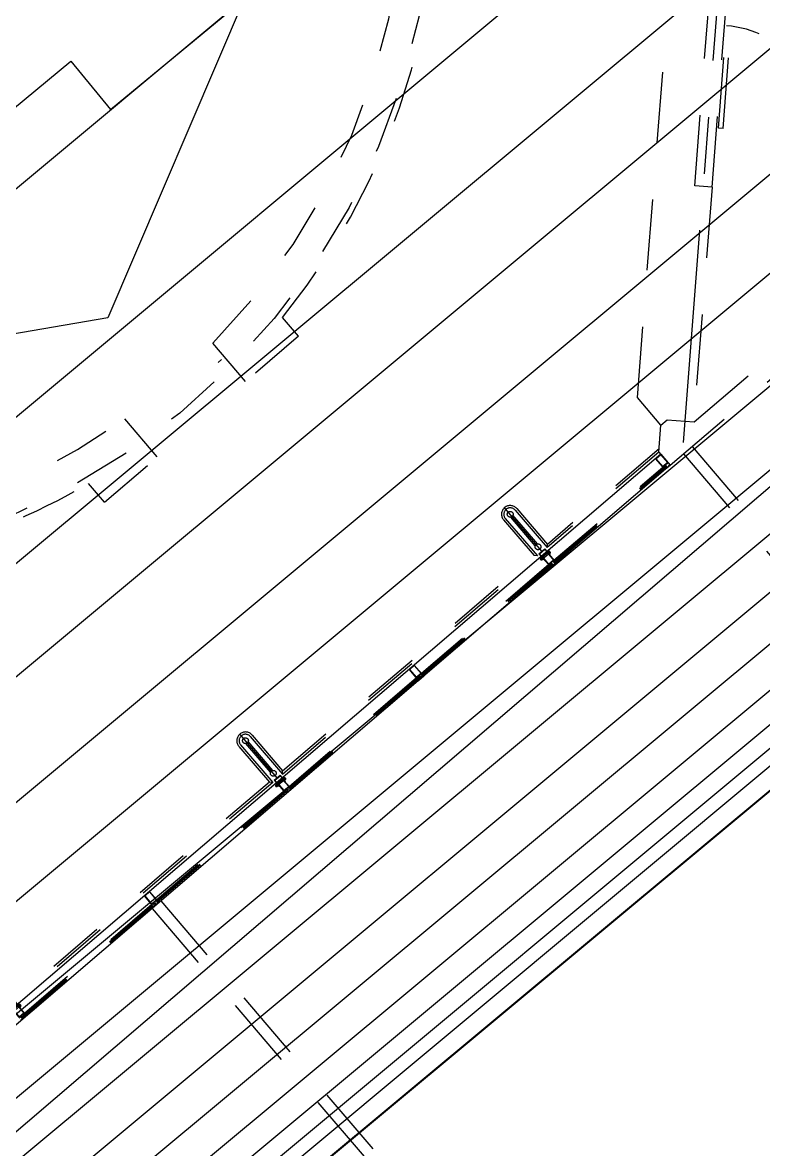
# Model space of a CAD drawing. Extents: x 268 to 383, y 668 to 793.
# Drawn here: x 366.546 to 367.852, y 771.971 to 773.957 of the extents above; entities that cross this region are included whole.
import ezdxf

# ---------------------------------------------------------------- set-up
doc = ezdxf.new("R2010")
doc.units = 0
doc.header["$LTSCALE"] = 0.5
doc.header["$MEASUREMENT"] = 0
for name, pattern in [('CENTER2', [1.125, 0.75, -0.125, 0.125, -0.125]), ('DASHED2', [0.375, 0.25, -0.125]), ('HIDDEN', [0.375, 0.25, -0.125])]:
    doc.linetypes.add(name, pattern=pattern)
for name, color, linetype in [('2', 1, 'CONTINUOUS'), ('6', 7, 'CONTINUOUS'), ('9', 1, 'DASHED2'), ('EJES', 6, 'CENTER2'), ('paredes', 1, 'CONTINUOUS'), ('PROYECCIONES', 6, 'HIDDEN'), ('texturas', 6, 'CONTINUOUS'), ('tuberia_alumbrado', 3, 'DASHED2'), ('ventanas', 1, 'CONTINUOUS'), ('vidrio', 6, 'CONTINUOUS')]:
    doc.layers.add(name, color=color, linetype=linetype)

# ---------------------------------------------------------------- blocks, each defined once
blk = doc.blocks.new('apoymuro-cortina')
at = {"layer": 'vidrio', "color": 1, "linetype": 'Continuous'}
for p, q in [((0, 0), (-0.0989, 0)), ((0, -0.0574), (0, 0)), ((-0.125, -0.0006), (-0.125, -0.0568)), ((-0.1193, 0), (-0.1244, 0)), ((-0.1244, -0.0574), (-0.1193, -0.0574)), ((-0.122, -0.0096), (-0.122, -0.0032)), ((-0.122, -0.032), (-0.122, -0.0134)), ((-0.0962, -0.032), (-0.122, -0.032)), ((-0.122, -0.0348), (-0.0962, -0.0348)), ((-0.122, -0.044), (-0.122, -0.0348)), ((-0.122, -0.0542), (-0.122, -0.0478)), ((-0.1213, -0.0026), (-0.1199, -0.0026)), ((-0.1199, -0.0102), (-0.1213, -0.0102)), ((-0.1213, -0.0128), (-0.1193, -0.0128)), ((-0.1193, -0.0447), (-0.1213, -0.0447)), ((-0.1213, -0.0472), (-0.1199, -0.0472)), ((-0.1199, -0.0549), (-0.1213, -0.0549)), ((-0.1199, -0.0026), (-0.1199, -0.0038)), ((-0.1199, -0.0089), (-0.1199, -0.0102)), ((-0.1199, -0.0472), (-0.1199, -0.0485)), ((-0.1199, -0.0536), (-0.1199, -0.0549)), ((-0.1186, -0.0038), (-0.1186, -0.0006)), ((-0.1186, -0.0121), (-0.1186, -0.0089)), ((-0.1186, -0.0485), (-0.1186, -0.0453)), ((-0.1186, -0.0568), (-0.1186, -0.0536)), ((-0.0995, -0.0006), (-0.0995, -0.0038)), ((-0.0995, -0.0089), (-0.0995, -0.0121)), ((-0.0995, -0.0453), (-0.0995, -0.0485)), ((-0.0995, -0.0536), (-0.0995, -0.0568)), ((-0.0989, -0.0128), (-0.0968, -0.0128)), ((-0.0968, -0.0447), (-0.0989, -0.0447)), ((-0.0989, -0.0574), (-0.0938, -0.0574)), ((-0.0982, -0.0026), (-0.0968, -0.0026)), ((-0.0982, -0.0038), (-0.0982, -0.0026)), ((-0.0982, -0.0102), (-0.0982, -0.0089)), ((-0.0968, -0.0102), (-0.0982, -0.0102)), ((-0.0982, -0.0472), (-0.0968, -0.0472)), ((-0.0982, -0.0485), (-0.0982, -0.0472)), ((-0.0982, -0.0549), (-0.0982, -0.0536)), ((-0.0968, -0.0549), (-0.0982, -0.0549)), ((-0.0962, -0.0032), (-0.0962, -0.0096)), ((-0.0962, -0.0134), (-0.0962, -0.032)), ((-0.0962, -0.0348), (-0.0962, -0.044)), ((-0.0962, -0.0478), (-0.0962, -0.0542)), ((-0.0938, -0.0574), (0, -0.0574)), ((-0.0931, -0.0033), (-0.0931, -0.0541)), ((-0.0036, -0.0028), (-0.0926, -0.0028)), ((-0.0926, -0.0546), (-0.0036, -0.0546)), ((-0.0031, -0.0541), (-0.0031, -0.0033))]:
    blk.add_line(p, q, dxfattribs=at)
at = {"layer": 'vidrio', "linetype": 'Continuous'}
for p, q in [((-0.0397, 0.0015), (-0.0397, 0.0051)), ((-0.0397, 0.0051), (0.0307, 0.0051)), ((0.0272, 0.0015), (-0.0397, 0.0015)), ((-0.0318, 0.0056), (-0.0318, 0.0075)), ((-0.0318, 0.0075), (-0.0055, 0.0075)), ((-0.0055, 0.0056), (-0.0318, 0.0056)), ((-0.0087, 0.0103), (-0.0287, 0.0103)), ((-0.0287, 0.0103), (-0.0287, 0.0078)), ((-0.0287, 0.0078), (-0.0087, 0.0078)), ((-0.0283, 0.0111), (-0.0283, 0.0201)), ((-0.026, 0.0207), (-0.0113, 0.0207)), ((-0.0113, 0.0105), (-0.026, 0.0105)), ((-0.0237, 0.0201), (-0.0237, 0.0111)), ((-0.0145, 0.0208), (-0.0228, 0.0208)), ((-0.0137, 0.0111), (-0.0137, 0.0201)), ((-0.009, 0.0201), (-0.009, 0.0111)), ((-0.0087, 0.0078), (-0.0087, 0.0103)), ((-0.0055, 0.0075), (-0.0055, 0.0056)), ((0.0272, -0.0589), (0.0272, 0.0015)), ((0.0307, -0.0625), (0.0307, 0.0051)), ((-0.1052, -0.0438), (-0.1133, -0.0438)), ((-0.0397, -0.0589), (0.0272, -0.0589)), ((-0.0397, -0.0625), (-0.0397, -0.0589)), ((0.0307, -0.0625), (-0.0397, -0.0625)), ((-0.0318, -0.0631), (-0.0318, -0.065)), ((-0.0055, -0.0631), (-0.0318, -0.0631)), ((-0.0318, -0.065), (-0.0055, -0.065)), ((-0.0287, -0.0677), (-0.0287, -0.0652)), ((-0.0287, -0.0652), (-0.0087, -0.0652)), ((-0.0087, -0.0677), (-0.0287, -0.0677)), ((-0.0283, -0.0686), (-0.0283, -0.0775)), ((-0.0113, -0.068), (-0.026, -0.068)), ((-0.026, -0.0782), (-0.0113, -0.0782)), ((-0.0127, -0.0055), (-0.0248, -0.0055)), ((-0.0248, -0.0055), (-0.0248, -0.0516)), ((-0.0248, -0.0516), (-0.0127, -0.0516)), ((-0.0247, -0.083), (-0.0247, -0.0782)), ((-0.0127, -0.0792), (-0.0247, -0.0792)), ((-0.0127, -0.0811), (-0.0247, -0.0811)), ((-0.0247, -0.083), (-0.0237, -0.0839)), ((-0.0127, -0.083), (-0.0247, -0.083)), ((-0.0237, -0.0775), (-0.0237, -0.0686)), ((-0.0136, -0.0839), (-0.0237, -0.0839)), ((-0.0145, -0.0783), (-0.0228, -0.0783)), ((-0.0145, -0.0802), (-0.0228, -0.0802)), ((-0.0145, -0.0821), (-0.0228, -0.0821)), ((-0.0187, -0.0838), (-0.0187, -0.0839)), ((-0.0137, -0.0686), (-0.0137, -0.0775)), ((-0.0127, -0.083), (-0.0136, -0.0839)), ((-0.0127, -0.0516), (-0.0127, -0.0055)), ((-0.0127, -0.083), (-0.0127, -0.0782)), ((-0.009, -0.0775), (-0.009, -0.0686)), ((-0.0087, -0.0652), (-0.0087, -0.0677)), ((-0.0055, -0.065), (-0.0055, -0.0631))]:
    blk.add_line(p, q, dxfattribs=at)
at = {"layer": 'vidrio', "color": 1, "linetype": 'Continuous', "extrusion": (0, 0, -1)}
for centre, major_axis, start_param, end_param in [((-0.0989, -0.0006), (0.000451, -0.000451), 2.356194, 3.926991), ((-0.1244, -0.0006), (0.000451, -0.000451), 2.356194, 3.926991), ((-0.1244, -0.0568), (0.000451, 0.000451), 2.356194, 3.926991), ((-0.1213, -0.0032), (0.000451, -0.000451), 2.356194, 3.926991), ((-0.1213, -0.0096), (0.000451, 0.000451), 2.356194, 3.926991), ((-0.1213, -0.0134), (0.000451, -0.000451), 2.356194, 3.926991), ((-0.1213, -0.044), (0.000451, 0.000451), 2.356194, 3.926991), ((-0.1213, -0.0478), (0.000451, -0.000451), 2.356194, 3.926991), ((-0.1213, -0.0542), (0.000451, 0.000451), 2.356194, 3.926991), ((-0.1193, -0.0038), (0.000451, 0.000451), 2.356194, 3.926991), ((-0.1193, -0.0089), (0.000451, -0.000451), 2.356194, 3.926991), ((-0.1193, -0.0485), (0.000451, 0.000451), 2.356194, 3.926991), ((-0.1193, -0.0536), (0.000451, -0.000451), 2.356194, 3.926991), ((-0.1193, -0.0006), (0.000451, -0.000451), 3.926991, 5.497787), ((-0.1193, -0.0038), (0.000451, -0.000451), -0.785398, 0.785398), ((-0.1193, -0.0089), (0.000451, -0.000451), 3.926991, 5.497787), ((-0.1193, -0.0121), (0.000451, -0.000451), -0.785398, 0.785398), ((-0.1193, -0.0453), (0.000451, -0.000451), 3.926991, 5.497787), ((-0.1193, -0.0485), (0.000451, -0.000451), -0.785398, 0.785398), ((-0.1193, -0.0536), (0.000451, -0.000451), 3.926991, 5.497787), ((-0.1193, -0.0568), (0.000451, -0.000451), -0.785398, 0.785398), ((-0.0989, -0.0038), (0.000451, 0.000451), 2.356194, 3.926991), ((-0.0989, -0.0089), (0.000451, -0.000451), 2.356194, 3.926991), ((-0.0989, -0.0121), (0.000451, 0.000451), 2.356194, 3.926991), ((-0.0989, -0.0453), (0.000451, -0.000451), 2.356194, 3.926991), ((-0.0989, -0.0485), (0.000451, 0.000451), 2.356194, 3.926991), ((-0.0989, -0.0536), (0.000451, -0.000451), 2.356194, 3.926991), ((-0.0989, -0.0568), (0.000451, 0.000451), 2.356194, 3.926991), ((-0.0989, -0.0038), (0.000451, -0.000451), -0.785398, 0.785398), ((-0.0989, -0.0089), (0.000451, -0.000451), 3.926991, 5.497787), ((-0.0989, -0.0485), (0.000451, -0.000451), -0.785398, 0.785398), ((-0.0989, -0.0536), (0.000451, -0.000451), 3.926991, 5.497787), ((-0.0968, -0.0032), (0.000451, 0.000451), 5.497787, 7.068583), ((-0.0968, -0.0096), (0.000451, -0.000451), -0.785398, 0.785398), ((-0.0968, -0.0134), (0.000451, -0.000451), 3.926991, 5.497787), ((-0.0968, -0.044), (0.000451, -0.000451), -0.785398, 0.785398), ((-0.0968, -0.0478), (0.000451, 0.000451), 5.497787, 7.068583), ((-0.0926, -0.0033), (0.000361, 0.000361), 3.926991, 5.497787), ((-0.0926, -0.0541), (0.000361, 0.000361), 2.356194, 3.926991)]:
    blk.add_ellipse(centre, major_axis=major_axis, ratio=1, start_param=start_param, end_param=end_param, dxfattribs=at)
at = {"layer": 'vidrio', "linetype": 'Continuous', "extrusion": (0, 0, -1)}
for centre, major_axis, start_param, end_param in [((-0.026, 0.0161), (0.00325, -0.00325), 3.399063, 4.454918), ((-0.026, 0.0151), (0.00325, -0.00325), 0.257471, 1.313326), ((-0.0187, 0.0004), (0.0144, -0.0144), 3.678281, 4.175701), ((-0.0187, 0.0309), (0.0144, 0.0144), 2.107484, 2.604904), ((-0.0113, 0.0161), (0.00325, -0.00325), 3.399063, 4.454918), ((-0.0113, 0.0151), (0.00325, -0.00325), 0.257471, 1.313326), ((-0.026, -0.0726), (0.00325, 0.00325), 4.96986, 6.025715), ((-0.026, -0.0736), (0.00325, 0.00325), 1.828267, 2.884122), ((-0.0187, -0.0883), (0.0144, 0.0144), 5.249077, 5.746497), ((-0.0187, -0.0578), (0.0144, -0.0144), 0.536688, 1.034108), ((-0.0113, -0.0726), (0.00325, 0.00325), 4.96986, 6.025715), ((-0.0113, -0.0736), (0.00325, 0.00325), 1.828267, 2.884122)]:
    blk.add_ellipse(centre, major_axis=major_axis, ratio=1, start_param=start_param, end_param=end_param, dxfattribs=at)
at = {"layer": 'vidrio', "color": 5, "linetype": 'Continuous', "extrusion": (0, 0, -1)}
for centre, major_axis, start_param, end_param in [((-0.0036, -0.0033), (0.000361, -0.000361), 3.926991, 5.497787), ((-0.0036, -0.0541), (0.000361, 0.000361), 0.785398, 2.356194)]:
    blk.add_ellipse(centre, major_axis=major_axis, ratio=1, start_param=start_param, end_param=end_param, dxfattribs=at)

msp = doc.modelspace()

# ---------------------------------------------------------------- linework, layer by layer
at = {"layer": '2', "ltscale": 2}
for p, q in [((368.2239, 775.0709, -249.9372), (364.8245, 772.2398, -249.9372)), ((368.427, 774.8379, -249.9372), (365.0275, 772.0068, -249.9372)), ((368.5385, 774.6724, -249.9372), (365.1391, 771.8414, -249.9372)), ((368.6557, 774.5706, -249.9372), (365.2563, 771.7396, -249.9372)), ((368.7765, 774.45, -249.9372), (365.377, 771.619, -249.9372)), ((368.8542, 774.3402, -249.9372), (365.4548, 771.5092, -249.9372)), ((368.9593, 774.2292, -249.9372), (365.5599, 771.3981, -249.9372)), ((369.0304, 774.1407, -249.9372), (365.631, 771.3096, -249.9372)), ((369.0844, 774.0728, -249.9372), (365.6849, 771.2418, -249.9372)), ((369.1321, 774.0095, -249.9372), (365.7327, 771.1785, -249.9372)), ((369.1744, 773.9541, -249.9372), (365.7749, 771.123, -249.9372)), ((369.2144, 773.9059, -249.9372), (365.8149, 771.0748, -249.9372)), ((369.2506, 773.8755, -249.9372), (365.8511, 771.0445, -249.9372)), ((369.2583, 773.8398, -249.9372), (365.8588, 771.0087, -249.9372)), ((369.2844, 773.8304, -249.9372), (365.885, 770.9994, -249.9372)), ((369.3082, 773.8066, -249.9372), (365.9049, 770.9724, -249.9372))]:
    msp.add_line(p, q, dxfattribs=at)
at = {"layer": '6', "ltscale": 2}
msp.add_line((369.3044, 773.8044, -249.9372), (365.9046, 770.9736, -249.9372), dxfattribs=at)
at = {"layer": '6'}
msp.add_lwpolyline([(366.1417, 773.3415), (366.351, 773.5144), (366.2807, 773.5994), (366.6307, 773.8887), (366.7009, 773.8037), (366.9364, 773.9983), (366.6961, 773.4365), (366.1417, 773.3415)], dxfattribs=at)
at = {"layer": '9'}
for p, q in [((367.6293, 773.2961, -249.9372), (367.7243, 774.5114, -249.9372)), ((367.7303, 773.669, -249.9372), (367.7957, 774.5058, -249.9372)), ((367.7609, 773.6666, -249.9372), (367.8263, 774.5035, -249.9372)), ((367.7721, 773.7705, -249.9372), (367.7862, 773.951, -249.9372)), ((367.7803, 773.7698, -249.9372), (367.7944, 773.9504, -249.9372)), ((367.7803, 773.7698, -249.9372), (367.7721, 773.7705, -249.9372)), ((367.7609, 773.6666, -249.9372), (367.7286, 773.2533, -249.9372)), ((367.7609, 773.6666, -249.9372), (367.7303, 773.669, -249.9372)), ((367.7293, 773.2532, -249.9372), (368.0853, 773.5576, -249.9372)), ((367.687, 773.1767, -249.9372), (368.1149, 773.5425, -249.9372))]:
    msp.add_line(p, q, dxfattribs=at)
at = {"layer": '9', "ltscale": 0.8}
for p, q in [((367.0321, 773.4042, -249.9372), (367.004, 773.437, -249.9372)), ((367.0321, 773.4042, -249.9372), (366.9388, 773.3244, -249.9372)), ((366.9388, 773.3244, -249.9372), (366.8813, 773.3916, -249.9372)), ((366.8966, 773.363, -249.9372), (366.8903, 773.3577, -249.9372)), ((366.8966, 773.363, -249.9372), (366.8903, 773.3577, -249.9372)), ((367.6708, 773.2475, -249.9372), (367.6293, 773.2961, -249.9372)), ((366.7833, 773.1914, -249.9372), (366.7258, 773.2587, -249.9372)), ((367.6671, 773.2, -249.9372), (367.6708, 773.2475, -249.9372)), ((367.6708, 773.2475, -249.9372), (367.6818, 773.2569, -249.9372)), ((367.6818, 773.2569, -249.9372), (367.7293, 773.2532, -249.9372)), ((367.6675, 773.2058, -249.9372), (367.4707, 773.0375, -249.9372)), ((366.69, 773.1117, -249.9372), (366.7833, 773.1914, -249.9372)), ((367.6671, 773.2, -249.9372), (367.4702, 773.0317, -249.9372)), ((367.6615, 773.1885, -249.9372), (367.6704, 773.1962, -249.9372)), ((367.674, 773.1739, -249.9372), (367.6615, 773.1885, -249.9372)), ((367.6624, 773.1885, -249.9372), (367.6703, 773.1952, -249.9372)), ((367.6742, 773.1745, -249.9372), (367.6624, 773.1883, -249.9372)), ((367.6671, 773.2, -249.9372), (367.687, 773.1767, -249.9372)), ((367.6671, 773.2, -249.9372), (367.687, 773.1767, -249.9372)), ((367.6704, 773.1962, -249.9372), (367.6836, 773.1808, -249.9372)), ((367.6705, 773.1952, -249.9372), (367.6823, 773.1814, -249.9372)), ((367.4813, 773.0062, -249.9372), (367.6776, 773.174, -249.9372)), ((367.4819, 773.0055, -249.9372), (367.6781, 773.1733, -249.9372)), ((367.4822, 773.0094, -249.9372), (367.6743, 773.1735, -249.9372)), ((367.4824, 773.0049, -249.9372), (367.6787, 773.1727, -249.9372)), ((367.6746, 773.1731, -249.9372), (367.674, 773.1739, -249.9372)), ((367.6823, 773.1812, -249.9372), (367.6744, 773.1745, -249.9372)), ((367.6758, 773.1748, -249.9372), (367.6748, 773.174, -249.9372)), ((367.6748, 773.1738, -249.9372), (367.6749, 773.1736, -249.9372)), ((367.6753, 773.1736, -249.9372), (367.6748, 773.1731, -249.9372)), ((367.6749, 773.1736, -249.9372), (367.6751, 773.1738, -249.9372)), ((367.6759, 773.1744, -249.9372), (367.6761, 773.1746, -249.9372)), ((367.6761, 773.1746, -249.9372), (367.676, 773.1748, -249.9372)), ((367.6766, 773.1747, -249.9372), (367.6761, 773.1742, -249.9372)), ((367.6763, 773.1752, -249.9372), (367.6766, 773.1748, -249.9372)), ((367.6778, 773.1766, -249.9372), (367.6764, 773.1753, -249.9372)), ((367.678, 773.1692, -249.9372), (367.6773, 773.17, -249.9372)), ((367.6774, 773.1702, -249.9372), (367.6779, 773.1706, -249.9372)), ((367.6776, 773.174, -249.9372), (367.6787, 773.1727, -249.9372)), ((367.6812, 773.1726, -249.9372), (367.6778, 773.1766, -249.9372)), ((367.678, 773.1704, -249.9372), (367.6778, 773.1702, -249.9372)), ((367.6778, 773.1702, -249.9372), (367.678, 773.17, -249.9372)), ((367.6811, 773.1794, -249.9372), (367.6782, 773.1769, -249.9372)), ((367.6782, 773.1769, -249.9372), (367.6817, 773.1729, -249.9372)), ((367.6869, 773.1766, -249.9372), (367.6782, 773.1692, -249.9372)), ((367.6782, 773.17, -249.9372), (367.6792, 773.1708, -249.9372)), ((367.6787, 773.1713, -249.9372), (367.6791, 773.1717, -249.9372)), ((367.679, 773.1712, -249.9372), (367.6788, 773.1711, -249.9372)), ((367.6792, 773.171, -249.9372), (367.679, 773.1712, -249.9372)), ((367.6793, 773.1717, -249.9372), (367.6796, 773.1714, -249.9372)), ((367.6798, 773.1713, -249.9372), (367.6812, 773.1726, -249.9372)), ((367.6816, 773.1791, -249.9372), (367.6813, 773.1794, -249.9372)), ((367.6827, 773.1808, -249.9372), (367.6817, 773.1799, -249.9372)), ((367.6817, 773.1797, -249.9372), (367.6819, 773.1795, -249.9372)), ((367.6817, 773.1729, -249.9372), (367.6846, 773.1754, -249.9372)), ((367.6823, 773.1795, -249.9372), (367.6818, 773.1791, -249.9372)), ((367.6819, 773.1795, -249.9372), (367.6821, 773.1797, -249.9372)), ((367.6831, 773.1805, -249.9372), (367.6829, 773.1808, -249.9372)), ((367.6829, 773.1804, -249.9372), (367.6831, 773.1805, -249.9372)), ((367.6835, 773.1806, -249.9372), (367.6831, 773.1802, -249.9372)), ((367.6843, 773.1761, -249.9372), (367.6848, 773.1765, -249.9372)), ((367.6846, 773.1756, -249.9372), (367.6843, 773.1759, -249.9372)), ((367.685, 773.1763, -249.9372), (367.6848, 773.1762, -249.9372)), ((367.6848, 773.1762, -249.9372), (367.685, 773.1759, -249.9372)), ((367.6851, 773.1759, -249.9372), (367.6861, 773.1768, -249.9372)), ((367.6856, 773.1772, -249.9372), (367.6861, 773.1776, -249.9372)), ((367.686, 773.1772, -249.9372), (367.6858, 773.177, -249.9372)), ((367.6862, 773.177, -249.9372), (367.686, 773.1772, -249.9372)), ((367.6863, 773.1776, -249.9372), (367.687, 773.1768, -249.9372)), ((366.69, 773.1117, -249.9372), (366.6619, 773.1445, -249.9372)), ((367.4609, 773.0253, -249.9372), (367.393, 773.1047, -249.9372)), ((367.4533, 773.0381, -249.9372), (367.41, 773.0888, -249.9372)), ((367.4137, 773.0978, -249.9372), (367.4702, 773.0317, -249.9372)), ((367.4168, 773.1005, -249.9372), (367.4707, 773.0375, -249.9372)), ((367.3935, 773.0805, -249.9372), (367.4474, 773.0176, -249.9372)), ((367.3966, 773.0832, -249.9372), (367.4531, 773.0171, -249.9372)), ((367.4494, 773.0348, -249.9372), (367.4061, 773.0855, -249.9372)), ((367.4702, 773.0317, -249.9372), (367.4707, 773.0375, -249.9372)), ((367.0037, 772.6328, -249.9372), (367.4531, 773.0171, -249.9372)), ((367.0041, 772.6386, -249.9372), (367.4474, 773.0176, -249.9372)), ((367.4531, 773.0171, -249.9372), (367.4474, 773.0176, -249.9372)), ((367.4767, 773.0022, -249.9372), (367.2466, 772.8055, -249.9372)), ((367.4772, 773.0015, -249.9372), (367.2472, 772.8049, -249.9372)), ((367.4777, 773.0009, -249.9372), (367.2477, 772.8043, -249.9372)), ((367.4733, 773.0018, -249.9372), (367.2489, 772.81, -249.9372)), ((367.4824, 773.0049, -249.9372), (367.4813, 773.0062, -249.9372)), ((367.2273, 772.8173, -249.9372), (367.2362, 772.8249, -249.9372)), ((367.2397, 772.8027, -249.9372), (367.2273, 772.8173, -249.9372)), ((367.2282, 772.8172, -249.9372), (367.2361, 772.824, -249.9372)), ((367.24, 772.8032, -249.9372), (367.2282, 772.8171, -249.9372)), ((367.2362, 772.8249, -249.9372), (367.2493, 772.8095, -249.9372)), ((367.2362, 772.824, -249.9372), (367.2481, 772.8101, -249.9372)), ((367.2481, 772.81, -249.9372), (367.2402, 772.8032, -249.9372)), ((367.2485, 772.8095, -249.9372), (367.2475, 772.8087, -249.9372)), ((367.2489, 772.8093, -249.9372), (367.2487, 772.8095, -249.9372)), ((367.2487, 772.8091, -249.9372), (367.2489, 772.8093, -249.9372)), ((367.2493, 772.8093, -249.9372), (367.2488, 772.8089, -249.9372)), ((367.2434, 772.8027, -249.9372), (367.0134, 772.6061, -249.9372)), ((367.2439, 772.8021, -249.9372), (367.0139, 772.6054, -249.9372)), ((367.2444, 772.8014, -249.9372), (367.0144, 772.6048, -249.9372)), ((367.24, 772.8023, -249.9372), (367.0157, 772.6105, -249.9372)), ((367.2404, 772.8019, -249.9372), (367.2397, 772.8027, -249.9372)), ((367.2415, 772.8036, -249.9372), (367.2405, 772.8027, -249.9372)), ((367.2405, 772.8025, -249.9372), (367.2407, 772.8023, -249.9372)), ((367.2411, 772.8023, -249.9372), (367.2406, 772.8019, -249.9372)), ((367.2407, 772.8023, -249.9372), (367.2409, 772.8025, -249.9372)), ((367.2419, 772.8033, -249.9372), (367.2417, 772.8036, -249.9372)), ((367.2417, 772.8032, -249.9372), (367.2419, 772.8033, -249.9372)), ((367.2424, 772.8034, -249.9372), (367.2419, 772.803, -249.9372)), ((367.2436, 772.8053, -249.9372), (367.2421, 772.8041, -249.9372)), ((367.2421, 772.8039, -249.9372), (367.2424, 772.8036, -249.9372)), ((367.2431, 772.7989, -249.9372), (367.2436, 772.7993, -249.9372)), ((367.2438, 772.7979, -249.9372), (367.2431, 772.7987, -249.9372)), ((367.2434, 772.8027, -249.9372), (367.2444, 772.8014, -249.9372)), ((367.247, 772.8013, -249.9372), (367.2436, 772.8053, -249.9372)), ((367.2438, 772.7991, -249.9372), (367.2436, 772.799, -249.9372)), ((367.2436, 772.799, -249.9372), (367.2438, 772.7987, -249.9372)), ((367.2469, 772.8082, -249.9372), (367.244, 772.8057, -249.9372)), ((367.244, 772.8057, -249.9372), (367.2474, 772.8017, -249.9372)), ((367.2527, 772.8054, -249.9372), (367.244, 772.7979, -249.9372)), ((367.244, 772.7987, -249.9372), (367.245, 772.7996, -249.9372)), ((367.2444, 772.8, -249.9372), (367.2449, 772.8004, -249.9372)), ((367.2448, 772.8, -249.9372), (367.2446, 772.7998, -249.9372)), ((367.245, 772.7998, -249.9372), (367.2448, 772.8, -249.9372)), ((367.2451, 772.8004, -249.9372), (367.2454, 772.8001, -249.9372)), ((367.2456, 772.8001, -249.9372), (367.247, 772.8013, -249.9372)), ((367.2477, 772.8043, -249.9372), (367.2466, 772.8055, -249.9372)), ((367.2473, 772.8078, -249.9372), (367.2471, 772.8081, -249.9372)), ((367.2474, 772.8017, -249.9372), (367.2503, 772.8041, -249.9372)), ((367.2475, 772.8085, -249.9372), (367.2477, 772.8083, -249.9372)), ((367.248, 772.8082, -249.9372), (367.2475, 772.8078, -249.9372)), ((367.2477, 772.8083, -249.9372), (367.2479, 772.8084, -249.9372)), ((367.2501, 772.8048, -249.9372), (367.2506, 772.8053, -249.9372)), ((367.2503, 772.8043, -249.9372), (367.2501, 772.8047, -249.9372)), ((367.2507, 772.8051, -249.9372), (367.2505, 772.8049, -249.9372)), ((367.2505, 772.8049, -249.9372), (367.2507, 772.8047, -249.9372)), ((367.2509, 772.8047, -249.9372), (367.2519, 772.8055, -249.9372)), ((367.2514, 772.8059, -249.9372), (367.2519, 772.8064, -249.9372)), ((367.2517, 772.8059, -249.9372), (367.2515, 772.8057, -249.9372)), ((367.2519, 772.8057, -249.9372), (367.2517, 772.8059, -249.9372)), ((367.252, 772.8063, -249.9372), (367.2527, 772.8056, -249.9372)), ((366.9944, 772.6264, -249.9372), (366.9265, 772.7058, -249.9372)), ((366.9868, 772.6392, -249.9372), (366.9434, 772.6899, -249.9372)), ((366.9472, 772.6989, -249.9372), (367.0037, 772.6328, -249.9372)), ((366.9503, 772.7016, -249.9372), (367.0041, 772.6386, -249.9372)), ((366.9269, 772.6816, -249.9372), (366.9808, 772.6187, -249.9372)), ((366.9301, 772.6843, -249.9372), (366.9866, 772.6182, -249.9372)), ((366.9829, 772.6359, -249.9372), (366.9395, 772.6866, -249.9372)), ((367.0037, 772.6328, -249.9372), (367.0041, 772.6386, -249.9372)), ((366.9866, 772.6182, -249.9372), (366.5371, 772.2339, -249.9372)), ((366.9808, 772.6187, -249.9372), (366.5376, 772.2397, -249.9372)), ((366.9866, 772.6182, -249.9372), (366.9808, 772.6187, -249.9372)), ((367.0101, 772.6033, -249.9372), (366.7801, 772.4066, -249.9372)), ((367.0106, 772.6026, -249.9372), (366.7806, 772.406, -249.9372)), ((367.0112, 772.602, -249.9372), (366.7812, 772.4053, -249.9372)), ((367.0067, 772.6029, -249.9372), (366.7824, 772.4111, -249.9372)), ((367.0144, 772.6048, -249.9372), (367.0134, 772.6061, -249.9372)), ((366.7607, 772.4184, -249.9372), (366.7696, 772.426, -249.9372)), ((366.7732, 772.4038, -249.9372), (366.7607, 772.4184, -249.9372)), ((366.7616, 772.4183, -249.9372), (366.7695, 772.4251, -249.9372)), ((366.7734, 772.4043, -249.9372), (366.7616, 772.4182, -249.9372)), ((366.7696, 772.426, -249.9372), (366.7828, 772.4106, -249.9372)), ((366.7697, 772.4251, -249.9372), (366.7815, 772.4112, -249.9372)), ((366.5468, 772.2072, -249.9372), (366.7768, 772.4038, -249.9372)), ((366.5474, 772.2065, -249.9372), (366.7774, 772.4032, -249.9372)), ((366.5479, 772.2059, -249.9372), (366.7779, 772.4026, -249.9372)), ((366.5491, 772.2116, -249.9372), (366.7734, 772.4034, -249.9372)), ((366.7738, 772.403, -249.9372), (366.7732, 772.4038, -249.9372)), ((366.7815, 772.4111, -249.9372), (366.7736, 772.4043, -249.9372)), ((366.774, 772.4038, -249.9372), (366.7739, 772.4037, -249.9372)), ((366.775, 772.4047, -249.9372), (366.774, 772.4038, -249.9372)), ((366.774, 772.4036, -249.9372), (366.7742, 772.4034, -249.9372)), ((366.7745, 772.4034, -249.9372), (366.774, 772.403, -249.9372)), ((366.7742, 772.4034, -249.9372), (366.7744, 772.4036, -249.9372)), ((366.7751, 772.4043, -249.9372), (366.7753, 772.4044, -249.9372)), ((366.7753, 772.4044, -249.9372), (366.7752, 772.4047, -249.9372)), ((366.7758, 772.4045, -249.9372), (366.7753, 772.4041, -249.9372)), ((366.777, 772.4064, -249.9372), (366.7756, 772.4052, -249.9372)), ((366.7756, 772.405, -249.9372), (366.7758, 772.4047, -249.9372)), ((366.7766, 772.4, -249.9372), (366.7771, 772.4004, -249.9372)), ((366.7772, 772.399, -249.9372), (366.7766, 772.3998, -249.9372)), ((366.7768, 772.4038, -249.9372), (366.7779, 772.4025, -249.9372)), ((366.7804, 772.4024, -249.9372), (366.777, 772.4064, -249.9372)), ((366.7772, 772.4002, -249.9372), (366.777, 772.4, -249.9372)), ((366.777, 772.4, -249.9372), (366.7772, 772.3998, -249.9372)), ((366.7803, 772.4093, -249.9372), (366.7774, 772.4068, -249.9372)), ((366.7774, 772.4068, -249.9372), (366.7809, 772.4028, -249.9372)), ((366.7861, 772.4065, -249.9372), (366.7774, 772.399, -249.9372)), ((366.7774, 772.3998, -249.9372), (366.7784, 772.4007, -249.9372)), ((366.7779, 772.4011, -249.9372), (366.7784, 772.4015, -249.9372)), ((366.7782, 772.4011, -249.9372), (366.778, 772.4009, -249.9372)), ((366.7784, 772.4008, -249.9372), (366.7782, 772.4011, -249.9372)), ((366.7785, 772.4015, -249.9372), (366.7788, 772.4012, -249.9372)), ((366.779, 772.4012, -249.9372), (366.7804, 772.4024, -249.9372)), ((366.7812, 772.4053, -249.9372), (366.7801, 772.4066, -249.9372)), ((366.7808, 772.4089, -249.9372), (366.7805, 772.4092, -249.9372)), ((366.7819, 772.4106, -249.9372), (366.7809, 772.4098, -249.9372)), ((366.7809, 772.4096, -249.9372), (366.7811, 772.4094, -249.9372)), ((366.7809, 772.4028, -249.9372), (366.7838, 772.4052, -249.9372)), ((366.7815, 772.4093, -249.9372), (366.781, 772.4089, -249.9372)), ((366.7811, 772.4094, -249.9372), (366.7813, 772.4095, -249.9372)), ((366.7823, 772.4104, -249.9372), (366.7821, 772.4106, -249.9372)), ((366.7821, 772.4102, -249.9372), (366.7823, 772.4104, -249.9372)), ((366.7828, 772.4104, -249.9372), (366.7823, 772.41, -249.9372)), ((366.7835, 772.4059, -249.9372), (366.784, 772.4064, -249.9372)), ((366.7838, 772.4054, -249.9372), (366.7835, 772.4057, -249.9372)), ((366.7842, 772.4062, -249.9372), (366.784, 772.406, -249.9372)), ((366.784, 772.406, -249.9372), (366.7842, 772.4058, -249.9372)), ((366.7844, 772.4058, -249.9372), (366.7853, 772.4066, -249.9372)), ((366.7848, 772.407, -249.9372), (366.7853, 772.4075, -249.9372)), ((366.7852, 772.407, -249.9372), (366.785, 772.4068, -249.9372)), ((366.7854, 772.4068, -249.9372), (366.7852, 772.407, -249.9372)), ((366.7855, 772.4074, -249.9372), (366.7862, 772.4066, -249.9372)), ((366.5479, 772.2059, -249.9372), (366.5468, 772.2072, -249.9372))]:
    msp.add_line(p, q, dxfattribs=at)
for centre, radius in [((366.0419, 774.216, -249.9372), 1.2277), ((367.4052, 773.0905, -249.9372), 0.00512), ((367.4543, 773.0331, -249.9372), 0.00512), ((366.9386, 772.6916, -249.9372), 0.00512), ((366.9877, 772.6342, -249.9372), 0.00512)]:
    msp.add_circle(centre, radius, dxfattribs=at)
for centre, radius, start, end in [((366.0419, 774.216, -249.9372), 1.1765, 315.5185, 125.5415), ((366.0419, 774.216, -249.9372), 1.2379, 321.0057, 13.3354), ((366.0419, 774.216, -249.9372), 1.1765, 230.5454, 305.5415), ((366.0419, 774.216, -249.9372), 1.2379, 284.8339, 300.0543), ((367.4052, 773.0905, -249.9372), 0.0153, 40.53, 220.53), ((367.4052, 773.0905, -249.9372), 0.0113, 40.53, 220.53), ((366.9386, 772.6916, -249.9372), 0.0153, 40.53, 220.53), ((366.9386, 772.6916, -249.9372), 0.0113, 40.53, 220.53)]:
    msp.add_arc(centre, radius, start, end, dxfattribs=at)
at = {"layer": '9'}
msp.add_arc((367.7721, 773.7705, -249.9372), 0.1811, 355.53, 85.53, dxfattribs=at)
at = {"layer": '9', "ltscale": 0.8}
for centre, major_axis, start_param, end_param in [((367.6625, 773.1884, -249.9372), (0.000008, 0.000104), 0.785398, 2.356194), ((367.6704, 773.1952, -249.9372), (-0.000104, 0.000008), 3.926991, 5.497787), ((367.6743, 773.1746, -249.9372), (0.000008, 0.000104), 2.356194, 3.926991), ((367.6747, 773.1732, -249.9372), (0.00001, 0.00013), 2.356194, 3.926991), ((367.6752, 773.1737, -249.9372), (-0.00013, 0.00001), 3.926991, 5.497787), ((367.6752, 773.1737, -249.9372), (-0.00013, 0.00001), 2.356194, 3.926991), ((367.6759, 773.1747, -249.9372), (0.00001, 0.00013), 5.497787, 7.068583), ((367.676, 773.1743, -249.9372), (-0.00013, 0.00001), -0.785398, 0.785398), ((367.676, 773.1743, -249.9372), (0.00001, 0.00013), 2.356194, 3.926991), ((367.6764, 773.1752, -249.9372), (-0.00013, 0.00001), -0.785398, 0.785398), ((367.6765, 773.1748, -249.9372), (-0.00013, 0.00001), 2.356194, 3.926991), ((367.6774, 773.1701, -249.9372), (-0.00013, 0.00001), -0.785398, 0.785398), ((367.6779, 773.1705, -249.9372), (-0.00013, 0.00001), 3.926991, 5.497787), ((367.6779, 773.1705, -249.9372), (-0.00013, 0.00001), 2.356194, 3.926991), ((367.6781, 773.1701, -249.9372), (0.00001, 0.00013), 2.356194, 3.926991), ((367.6781, 773.1693, -249.9372), (0.00001, 0.00013), 2.356194, 3.926991), ((367.6787, 773.1712, -249.9372), (-0.00013, 0.00001), -0.785398, 0.785398), ((367.6787, 773.1712, -249.9372), (0.00001, 0.00013), 2.356194, 3.926991), ((367.6792, 773.1716, -249.9372), (-0.00013, 0.00001), 3.926991, 5.497787), ((367.6791, 773.1709, -249.9372), (-0.00013, 0.00001), 2.356194, 3.926991), ((367.6797, 773.1714, -249.9372), (0.00001, 0.00013), 2.356194, 3.926991), ((367.6812, 773.1793, -249.9372), (-0.00013, 0.00001), 3.926991, 5.497787), ((367.6817, 773.1792, -249.9372), (0.00001, 0.00013), 2.356194, 3.926991), ((367.6818, 773.1798, -249.9372), (-0.00013, 0.00001), -0.785398, 0.785398), ((367.6822, 773.1796, -249.9372), (-0.00013, 0.00001), 3.926991, 5.497787), ((367.6822, 773.1813, -249.9372), (0.000008, 0.000104), 3.926991, 5.497787), ((367.6822, 773.1796, -249.9372), (-0.00013, 0.00001), 2.356194, 3.926991), ((367.6828, 773.1807, -249.9372), (0.00001, 0.00013), 5.497787, 7.068583), ((367.683, 773.1803, -249.9372), (-0.00013, 0.00001), -0.785398, 0.785398), ((367.683, 773.1803, -249.9372), (0.00001, 0.00013), 2.356194, 3.926991), ((367.6835, 773.1807, -249.9372), (-0.00013, 0.00001), 2.356194, 3.926991), ((367.6844, 773.176, -249.9372), (-0.00013, 0.00001), -0.785398, 0.785398), ((367.6845, 773.1755, -249.9372), (-0.00013, 0.00001), 2.356194, 3.926991), ((367.6849, 773.1764, -249.9372), (-0.00013, 0.00001), 3.926991, 5.497787), ((367.6849, 773.1764, -249.9372), (-0.00013, 0.00001), 2.356194, 3.926991), ((367.6851, 773.176, -249.9372), (0.00001, 0.00013), 2.356194, 3.926991), ((367.6857, 773.1771, -249.9372), (-0.00013, 0.00001), -0.785398, 0.785398), ((367.6857, 773.1771, -249.9372), (0.00001, 0.00013), 2.356194, 3.926991), ((367.6862, 773.1775, -249.9372), (-0.00013, 0.00001), 3.926991, 5.497787), ((367.6861, 773.1769, -249.9372), (-0.00013, 0.00001), 2.356194, 3.926991), ((367.6869, 773.1767, -249.9372), (-0.00013, 0.00001), 2.356194, 3.926991), ((367.2476, 772.8086, -249.9372), (-0.00013, 0.00001), -0.785398, 0.785398), ((367.248, 772.8101, -249.9372), (0.000008, 0.000104), 3.926991, 5.497787), ((367.2486, 772.8094, -249.9372), (0.00001, 0.00013), 5.497787, 7.068583), ((367.2487, 772.809, -249.9372), (-0.00013, 0.00001), -0.785398, 0.785398), ((367.2487, 772.809, -249.9372), (0.00001, 0.00013), 2.356194, 3.926991), ((367.2492, 772.8094, -249.9372), (-0.00013, 0.00001), 2.356194, 3.926991), ((367.2401, 772.8033, -249.9372), (0.000008, 0.000104), 2.356194, 3.926991), ((367.2405, 772.802, -249.9372), (0.00001, 0.00013), 2.356194, 3.926991), ((367.241, 772.8024, -249.9372), (-0.00013, 0.00001), 3.926991, 5.497787), ((367.241, 772.8024, -249.9372), (-0.00013, 0.00001), 2.356194, 3.926991), ((367.2416, 772.8035, -249.9372), (0.00001, 0.00013), 5.497787, 7.068583), ((367.2418, 772.8031, -249.9372), (-0.00013, 0.00001), -0.785398, 0.785398), ((367.2418, 772.8031, -249.9372), (0.00001, 0.00013), 2.356194, 3.926991), ((367.2422, 772.804, -249.9372), (-0.00013, 0.00001), -0.785398, 0.785398), ((367.2423, 772.8035, -249.9372), (-0.00013, 0.00001), 2.356194, 3.926991), ((367.2432, 772.7988, -249.9372), (-0.00013, 0.00001), -0.785398, 0.785398), ((367.2437, 772.7992, -249.9372), (-0.00013, 0.00001), 3.926991, 5.497787), ((367.2437, 772.7992, -249.9372), (-0.00013, 0.00001), 2.356194, 3.926991), ((367.2439, 772.7988, -249.9372), (0.00001, 0.00013), 2.356194, 3.926991), ((367.2439, 772.798, -249.9372), (0.00001, 0.00013), 2.356194, 3.926991), ((367.2445, 772.7999, -249.9372), (-0.00013, 0.00001), -0.785398, 0.785398), ((367.2445, 772.7999, -249.9372), (0.00001, 0.00013), 2.356194, 3.926991), ((367.245, 772.8003, -249.9372), (-0.00013, 0.00001), 3.926991, 5.497787), ((367.2449, 772.7997, -249.9372), (-0.00013, 0.00001), 2.356194, 3.926991), ((367.2455, 772.8002, -249.9372), (0.00001, 0.00013), 2.356194, 3.926991), ((367.247, 772.8081, -249.9372), (-0.00013, 0.00001), 3.926991, 5.497787), ((367.2474, 772.8079, -249.9372), (0.00001, 0.00013), 2.356194, 3.926991), ((367.2479, 772.8083, -249.9372), (-0.00013, 0.00001), 3.926991, 5.497787), ((367.2479, 772.8083, -249.9372), (-0.00013, 0.00001), 2.356194, 3.926991), ((367.2502, 772.8047, -249.9372), (-0.00013, 0.00001), -0.785398, 0.785398), ((367.2502, 772.8042, -249.9372), (-0.00013, 0.00001), 2.356194, 3.926991), ((367.2507, 772.8052, -249.9372), (-0.00013, 0.00001), 3.926991, 5.497787), ((367.2507, 772.8052, -249.9372), (-0.00013, 0.00001), 2.356194, 3.926991), ((367.2508, 772.8048, -249.9372), (0.00001, 0.00013), 2.356194, 3.926991), ((367.2515, 772.8058, -249.9372), (-0.00013, 0.00001), -0.785398, 0.785398), ((367.2515, 772.8058, -249.9372), (0.00001, 0.00013), 2.356194, 3.926991), ((367.2519, 772.8063, -249.9372), (-0.00013, 0.00001), 3.926991, 5.497787), ((367.2518, 772.8056, -249.9372), (-0.00013, 0.00001), 2.356194, 3.926991), ((367.2526, 772.8055, -249.9372), (-0.00013, 0.00001), 2.356194, 3.926991), ((366.7735, 772.4044, -249.9372), (0.000008, 0.000104), 2.356194, 3.926991), ((366.7739, 772.4031, -249.9372), (0.00001, 0.00013), 2.356194, 3.926991), ((366.7744, 772.4035, -249.9372), (-0.00013, 0.00001), 3.926991, 5.497787), ((366.7744, 772.4035, -249.9372), (-0.00013, 0.00001), 2.356194, 3.926991), ((366.7751, 772.4046, -249.9372), (0.00001, 0.00013), 5.497787, 7.068583), ((366.7752, 772.4042, -249.9372), (-0.00013, 0.00001), -0.785398, 0.785398), ((366.7752, 772.4042, -249.9372), (0.00001, 0.00013), 2.356194, 3.926991), ((366.7757, 772.4051, -249.9372), (-0.00013, 0.00001), -0.785398, 0.785398), ((366.7757, 772.4046, -249.9372), (-0.00013, 0.00001), 2.356194, 3.926991), ((366.7767, 772.3999, -249.9372), (-0.00013, 0.00001), -0.785398, 0.785398), ((366.7772, 772.4003, -249.9372), (-0.00013, 0.00001), 3.926991, 5.497787), ((366.7772, 772.4003, -249.9372), (-0.00013, 0.00001), 2.356194, 3.926991), ((366.7773, 772.3999, -249.9372), (0.00001, 0.00013), 2.356194, 3.926991), ((366.7773, 772.3991, -249.9372), (0.00001, 0.00013), 2.356194, 3.926991), ((366.7779, 772.401, -249.9372), (-0.00013, 0.00001), -0.785398, 0.785398), ((366.7779, 772.401, -249.9372), (0.00001, 0.00013), 2.356194, 3.926991), ((366.7784, 772.4014, -249.9372), (-0.00013, 0.00001), 3.926991, 5.497787), ((366.7783, 772.4008, -249.9372), (-0.00013, 0.00001), 2.356194, 3.926991), ((366.7789, 772.4013, -249.9372), (0.00001, 0.00013), 2.356194, 3.926991), ((366.7804, 772.4092, -249.9372), (-0.00013, 0.00001), 3.926991, 5.497787), ((366.7809, 772.409, -249.9372), (0.00001, 0.00013), 2.356194, 3.926991), ((366.781, 772.4097, -249.9372), (-0.00013, 0.00001), -0.785398, 0.785398), ((366.7814, 772.4094, -249.9372), (-0.00013, 0.00001), 3.926991, 5.497787), ((366.7814, 772.4111, -249.9372), (0.000008, 0.000104), 3.926991, 5.497787), ((366.7814, 772.4094, -249.9372), (-0.00013, 0.00001), 2.356194, 3.926991), ((366.782, 772.4105, -249.9372), (0.00001, 0.00013), 5.497787, 7.068583), ((366.7822, 772.4101, -249.9372), (-0.00013, 0.00001), -0.785398, 0.785398), ((366.7822, 772.4101, -249.9372), (0.00001, 0.00013), 2.356194, 3.926991), ((366.7827, 772.4105, -249.9372), (-0.00013, 0.00001), 2.356194, 3.926991), ((366.7836, 772.4058, -249.9372), (-0.00013, 0.00001), -0.785398, 0.785398), ((366.7837, 772.4053, -249.9372), (-0.00013, 0.00001), 2.356194, 3.926991), ((366.7841, 772.4063, -249.9372), (-0.00013, 0.00001), 3.926991, 5.497787), ((366.7841, 772.4063, -249.9372), (-0.00013, 0.00001), 2.356194, 3.926991), ((366.7843, 772.4059, -249.9372), (0.00001, 0.00013), 2.356194, 3.926991), ((366.7849, 772.4069, -249.9372), (-0.00013, 0.00001), -0.785398, 0.785398), ((366.7849, 772.4069, -249.9372), (0.00001, 0.00013), 2.356194, 3.926991), ((366.7854, 772.4074, -249.9372), (-0.00013, 0.00001), 3.926991, 5.497787), ((366.7853, 772.4067, -249.9372), (-0.00013, 0.00001), 2.356194, 3.926991), ((366.7861, 772.4066, -249.9372), (-0.00013, 0.00001), 2.356194, 3.926991)]:
    msp.add_ellipse(centre, major_axis=major_axis, ratio=1, start_param=start_param, end_param=end_param, dxfattribs=at)
at = {"layer": 'EJES'}
msp.add_line((367.7104, 773.2169, -249.9372), (367.9136, 775.8163, -249.9372), dxfattribs=at)
at = {"layer": 'paredes', "color": 6}
msp.add_line((367.687, 773.1767, -249.9372), (366.3097, 771.9991, -249.9372), dxfattribs=at)
at = {"layer": 'PROYECCIONES'}
for p, q in [((367.7259, 773.21, -249.9372), (368.2678, 772.5762, -249.9372)), ((367.7104, 773.1967, -249.9372), (368.2522, 772.5629, -249.9372)), ((366.774, 772.3961, -249.9372), (367.3158, 771.7623, -249.9372)), ((366.7896, 772.4094, -249.9372), (367.3314, 771.7756, -249.9372))]:
    msp.add_line(p, q, dxfattribs=at)
at = {"layer": 'texturas', "color": 1}
msp.add_line((368.2531, 773.4722, -249.9372), (366.3577, 771.8517, -249.9372), dxfattribs=at)
at = {"layer": 'tuberia_alumbrado', "ltscale": 10}
msp.add_circle((367.8806, 778.4437), 14.8581, dxfattribs=at)
at = {"layer": 'ventanas'}
msp.add_line((367.6704, 773.1962, -249.9372), (366.3012, 772.0255, -249.9372), dxfattribs=at)

# ---------------------------------------------------------------- block references
at = {"layer": '9', "ltscale": 0.8, "xscale": -0.2046149929618349, "yscale": 0.204614992961865, "zscale": 0.2046149929618987, "rotation": 310.5299999999834}
for p in [(367.4695, 773.0244, -249.9372), (367.0029, 772.6254, -249.9372), (366.5363, 772.2265, -249.9372)]:
    msp.add_blockref('apoymuro-cortina', p, dxfattribs=at)

doc.saveas('drawing.dxf')
